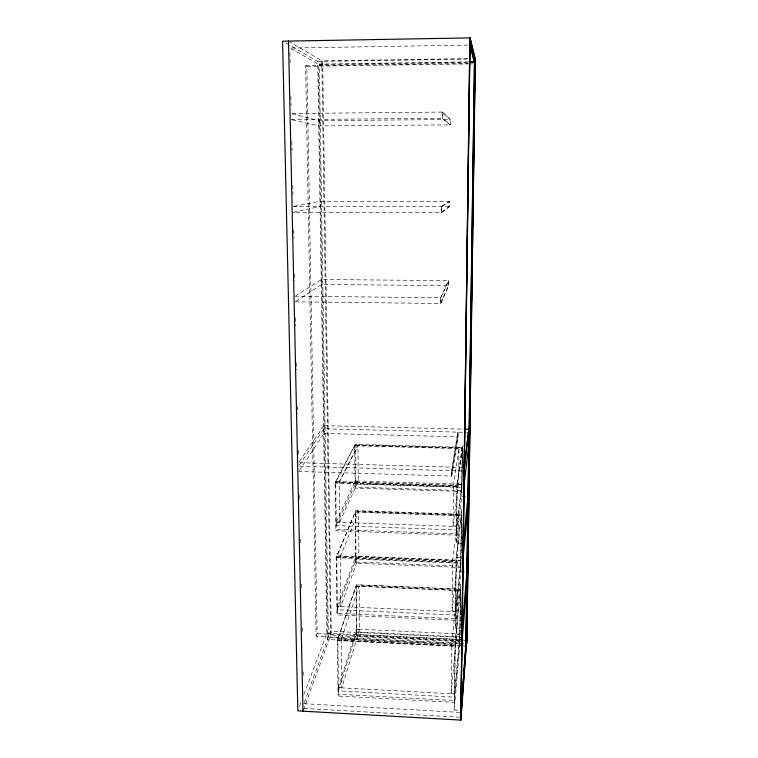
<?xml version="1.0" encoding="UTF-8"?>
<svg xmlns="http://www.w3.org/2000/svg" width="758" height="758" viewBox="0 0 758 758"><rect width="100%" height="100%" fill="white"/><g stroke="black" fill="none" stroke-linecap="round" stroke-linejoin="round"><path stroke-width="0.57" stroke-dasharray="3.79 2.84" d="M295.089 301.836L440.805 303.494L440.853 297.752L448.736 280.64L321.572 279.512L295.952 295.573M441.554 212.6L441.601 206.64L449.513 201.372L449.466 206.546L441.554 212.6L293.166 212.382L320.407 206.451L320.321 201.344L449.513 201.372M442.388 112.08L450.318 119.518L450.261 124.862L442.34 118.267L442.388 112.08L291.044 113.52M440.805 303.494L448.679 285.652L448.736 280.64M451.768 476.081L451.825 470.727L458.078 432.145L458.022 436.854L451.768 476.081L298.718 471.476M454.667 693.343L451.143 693.153L451.692 644.253M455.662 611.223L452.062 611.062L452.64 560.37M456.686 526.071L453.028 525.938L453.483 485.129M454.26 710.009L455.084 641.912L460.674 584.124L459.879 644.812L454.26 710.009L459.916 710.322M455.245 628.041L456.098 557.405L461.65 509.139L460.836 571.797L455.245 628.041L461.006 628.306M456.269 543.022L456.97 484.561L462.494 444.766L461.821 496.405L456.269 543.022L460.959 543.192M454.582 700.591L455.255 644.433L337.85 638.738L338.608 694.262L338.068 696.015L454.421 702.391L454.582 700.591L338.608 694.262M455.567 618.736L456.269 560.513L336.713 555.813L337.5 613.355L336.95 614.871L455.416 620.29L455.567 618.736L337.5 613.355M456.591 533.859L457.178 485.243L335.699 481.463L336.363 529.491L335.785 530.742L456.439 535.148L456.591 533.859L336.363 529.491M451.143 693.153L456.723 634.256L457.264 590.33L451.692 644.423M452.062 611.062L457.633 560.56L458.192 515.194M453.028 525.938L458.571 484.457L459.026 448.073L453.483 485.717M459.774 640.927L460.428 590.463L356.089 586.019L356.563 635.971L459.774 640.927L460.551 589.184L356.525 584.778L337.301 640.33L338.068 696.015M460.731 567.42L461.414 515.307L355.379 511.659L355.872 563.222L460.731 567.42L461.537 514.237L355.824 510.617L336.154 557.149L336.95 614.871M461.726 491.506L462.285 448.158L354.744 445.249L355.151 488.124L461.726 491.506L462.408 447.286L355.189 444.396L335.121 482.562L335.785 530.742M460.551 589.184L455.103 646.223L337.301 640.501L356.525 584.92L460.551 589.336M461.537 514.237L456.108 562.445L336.164 557.708L355.824 511.119L461.527 514.748M452.63 560.939L461.849 484.229L355.237 480.923L336.059 522.196L336.107 525.626L456.591 529.956L461.811 487.318L355.265 483.983L336.107 525.626M462.408 447.286L457.027 486.361L335.121 482.562M338.513 687.099L341.953 687.279L359.576 629.661L359.188 586.152L341.327 639.07M356.563 635.971L356.525 584.778M338.371 690.86L356.677 631.935L356.648 629.064L459.898 633.944L454.62 693.93L338.333 687.677L338.371 690.86L454.573 697.161L459.86 636.843L356.677 631.935M338.333 687.677L356.648 629.064M303.389 710.047L331.303 633.375L322.681 61.351L289.499 41.681M355.872 563.222L355.824 510.617M337.405 605.926L340.901 606.087L358.922 556.685L358.525 511.773L340.266 556.514M304.28 702.6L330.507 631.206L460.57 637.402M337.263 609.726L355.985 559.129L355.957 556.173L460.864 560.295L455.605 611.734L337.215 606.428L337.263 609.726L455.567 615.079L460.826 563.279L355.985 559.129M299.476 706.494L301.106 702.107M303.967 694.451L326.869 633.157L317.697 61.426L289.603 45.234M337.215 606.428L355.957 556.173M316.133 636.227L317.157 633.622L306.848 66.306L305.635 65.681L316.133 636.227L466.786 643.495M339.821 521.921L358.25 481.339L357.937 445.334L339.3 481.576L339.821 521.921L336.249 521.788M339.309 482.154L357.937 445.856M299.372 470.5L324.036 433.396L323.903 425.645L462.92 429.123M299.258 465.241L323.96 428.753L465.241 432.325M299.202 461.707L323.903 425.645M296.065 301.191L321.657 284.458L448.679 285.652M294.18 206.299L320.321 201.344M467.658 45.082L289.84 48.057L321.894 66.126M467.819 58.612L321.809 60.839L330.573 635.384L464.057 641.799M317.697 61.426L467.923 59.143M468.529 61.862L318.474 64.098L327.627 639.468L462.465 646.015M467.515 62.402L319.374 64.61L328.385 637.402L460.277 643.779M305.635 65.681L468.188 63.274M306.848 66.306L468.349 63.937M468.918 63.966L473.058 63.862M291.176 119.603L442.34 118.267M292.171 113.804L319.042 120.655L450.318 119.518M292.294 119.849L319.118 125.923L450.261 124.862M293.043 206.517L449.466 206.546M294.966 296.189L440.853 297.752M466.416 432.354L468.766 432.42M324.036 433.396L458.022 436.854M354.753 445.77L462.285 448.689M299.713 462.721L462.93 467.478M299.789 466.236L462.882 471.059M355.085 481.245L358.25 481.339M458.571 484.457L461.811 484.551M456.97 484.561L462.058 484.722M335.709 482.041L457.169 485.831M461.84 490.511L355.597 487.148L355.189 444.396M461.821 496.405L467.989 496.604M355.388 512.162L461.404 515.81M336.059 522.196L456.638 526.488M456.098 557.405L461.944 557.632M457.633 560.56L460.817 560.693M336.723 556.372L456.259 561.081M336.154 557.149L456.117 561.877M356.307 562.038L460.855 566.207M460.836 571.797L466.9 572.044M356.089 586.171L460.428 590.605M356.506 629.519L359.576 629.661M456.723 634.256L459.86 634.408M356.99 634.588L459.898 639.515M326.869 633.157L464.218 639.733M317.157 633.622L462.266 640.586M463.441 640.643L466.985 640.813M455.084 641.912L460.817 642.187M337.85 638.909L455.255 644.594M459.879 644.812L465.848 645.096M463.65 646.072L466.009 646.186M337.301 640.33L455.103 646.062M303.873 703.699L459.812 712.397M303.977 708.446L459.746 717.22M285.595 42.922L288.599 44.656M289.935 52.463L290.162 63.122M290.873 96.275L291.072 105.75M291.839 141.272L292.038 150.738M292.777 185.085L292.976 194.55M293.734 230.072L293.914 238.363M294.673 273.884L294.824 280.991M295.611 317.697L295.791 325.987M296.577 362.694L296.729 369.8M297.515 406.506L297.667 413.612M298.453 450.318L298.576 456.24M299.41 495.315L299.543 501.237M300.348 539.128L300.481 545.049M301.314 584.124L301.419 588.852M302.252 627.927L302.328 631.48M303.191 671.74L303.266 675.293M319.042 120.655L319.118 125.923M321.572 279.512L321.657 284.458M340.257 555.955L340.901 606.087M341.327 638.909L341.953 687.279M355.237 480.923L355.265 483.983M440.663 297.752L440.616 303.494L448.518 285.652L448.565 280.64L440.663 297.752M441.412 206.64L441.364 212.6L449.295 206.546L449.342 201.372L441.412 206.64M442.189 112.08L442.141 118.267L450.091 124.862L450.148 119.518L442.189 112.08M451.635 470.727L451.579 476.081L457.851 436.854L457.908 432.145L451.635 470.727M462.399 447.807L457.017 486.958L335.131 483.14L355.199 444.918L462.399 447.807"/><path stroke-width="1.14" d="M460.902 720.1L470.121 37.9L282.582 41.188L297.837 710.871L460.902 720.1L466.483 643.097M464.104 429.151L468.814 429.265L464.209 469.922M467.771 511.716L466.9 572.044L462.153 628.363M466.653 444.88L468.728 444.937L467.989 496.604L463.309 543.287M466.009 646.186L474.442 61.777L469.714 61.843M466.17 644.063L474.574 62.298L469.875 62.374M466.558 632.447L466.757 618.244M467.307 580.382L467.515 566.179M468.065 528.307L468.273 514.114M468.823 476.242L469.012 463.223M469.572 424.167L469.78 409.974M470.33 372.102L470.519 359.084M471.106 318.853L471.277 307.018M471.855 266.778L472.026 254.944M472.613 214.713L472.765 204.063M473.371 162.638L473.523 151.988M474.12 110.573L474.281 99.923M466.919 618.253L466.568 641.922L466.568 639.847M467.307 591.032L467.828 555.538M468.065 538.966L468.586 503.464M468.823 486.892L469.145 462.408M469.202 460.864L469.354 450.214M469.581 434.827L469.941 409.974M469.979 407.605L470.112 398.139M470.339 382.752L470.68 359.084M470.737 355.54L470.87 346.065M471.097 330.687L471.438 307.018M471.504 302.281L471.647 292.815M471.855 278.612L472.196 254.944M472.262 250.216L472.405 240.741M472.613 226.547L472.907 203.352M473.02 198.141L473.163 188.676M473.362 174.473L473.693 151.988M473.797 144.892L473.93 135.417M474.12 122.408L474.423 99.251M474.555 92.817L474.688 83.352M474.878 70.333L474.878 58.499M470.121 37.9L475.181 59.029L466.786 643.495L475.257 63.17M461.101 714.936L460.722 720.091L469.922 37.9L460.921 717.286M461.271 712.577L466.331 643.097M461.044 710.388L461.48 704.561M461.736 701.065L465.848 645.096L466.72 584.38L461.973 642.244M461.594 704.277L461.167 712.473M461.764 701.946L466.047 643.523M463.11 557.68L467.8 509.348M464.095 484.788L468.728 444.937M464.256 466.35L468.814 429.265M475.181 59.029L470.367 39.757M474.517 62.772L470.017 45.044L474.697 62.772M288.495 41.084L302.992 711.156"/></g></svg>
